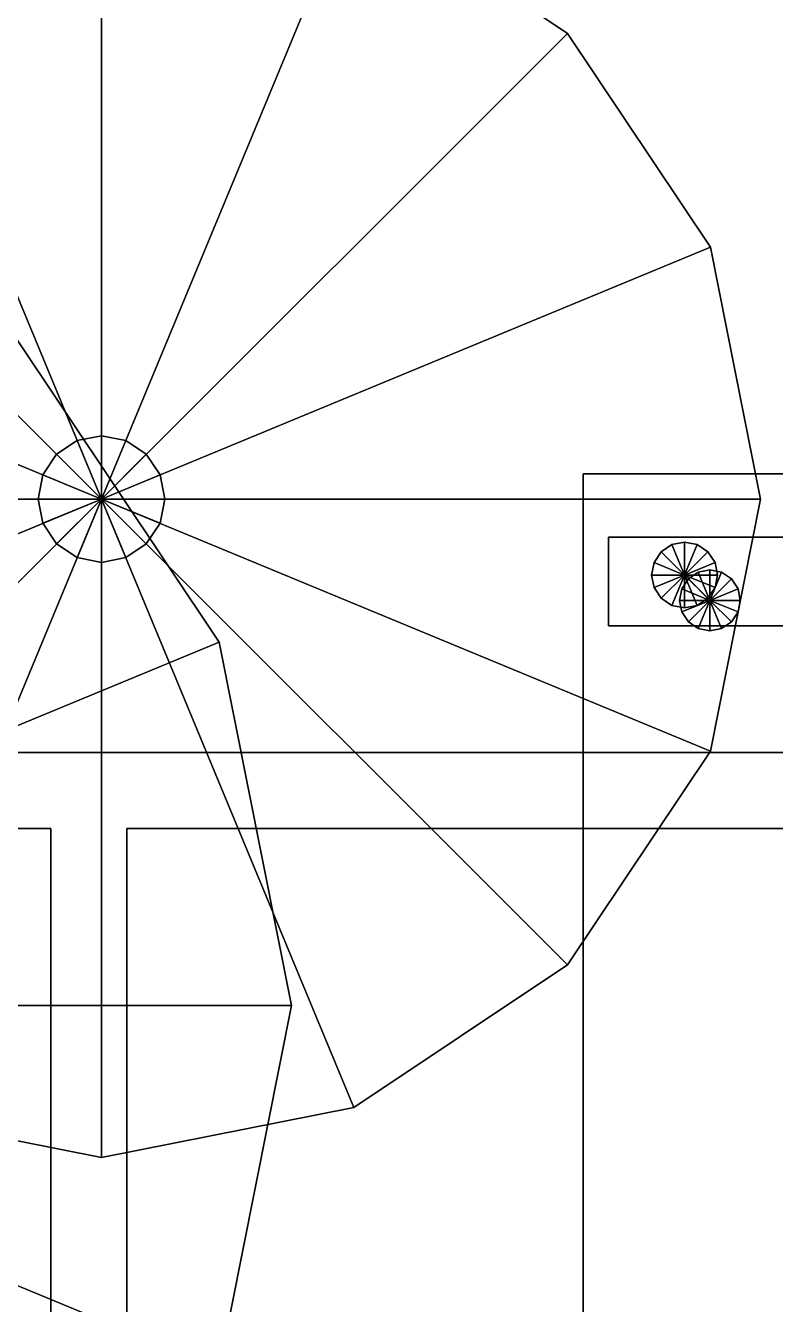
# Model space of a CAD drawing. Header units: millimetres. Extents: x -8000 to 18500, y -500 to 32500.
# Drawn here: x 3170 to 3466, y 1232 to 1737 of the extents above; entities that cross this region are included whole.
import ezdxf

# ---------------------------------------------------------------- set-up
doc = ezdxf.new("R2010")
doc.units = ezdxf.units.MM
for name, color, linetype in [('3D-FINISH', 7, 'Continuous'), ('3D-FURNITURE', 7, 'Continuous'), ('3D-ROOF', 7, 'Continuous'), ('3D-SLABS', 7, 'Continuous')]:
    doc.layers.add(name, color=color, linetype=linetype)

msp = doc.modelspace()

# ---------------------------------------------------------------- linework, layer by layer
at = {"layer": '3D-FINISH', "color": 7}
for points in [[(200, 200, 590), (200, 9800, 590), (9800, 9800, 590), (9800, 200, 590)], [(200, 200, 600), (9800, 200, 600), (9800, 9800, 600), (200, 9800, 600)], [(200, 200, 3990), (200, 9800, 3990), (9800, 9800, 3990), (9800, 200, 3990)], [(200, 200, 4000), (9800, 200, 4000), (9800, 9800, 4000), (200, 9800, 4000)]]:
    msp.add_3dface(points, dxfattribs=at)
at = {"layer": '3D-FURNITURE', "color": 7}
for points in [[(3200, 1550, 4430), (3200, 1810, 4430), (3100.5, 1790.21, 4430), (3200, 1550, 4430)], [(3200, 1550, 4400), (3100.5, 1790.21, 4400), (3200, 1810, 4400), (3200, 1550, 4400)], [(3200, 1550, 4430), (3299.5, 1790.21, 4430), (3200, 1810, 4430), (3200, 1550, 4430)], [(3200, 1550, 4400), (3200, 1810, 4400), (3299.5, 1790.21, 4400), (3200, 1550, 4400)], [(3200, 1550, 4430), (3100.5, 1790.21, 4430), (3016.15, 1733.85, 4430), (3200, 1550, 4430)], [(3200, 1550, 4400), (3016.15, 1733.85, 4400), (3100.5, 1790.21, 4400), (3200, 1550, 4400)], [(3200, 1550, 4430), (3383.85, 1733.85, 4430), (3299.5, 1790.21, 4430), (3200, 1550, 4430)], [(3200, 1550, 4400), (3299.5, 1790.21, 4400), (3383.85, 1733.85, 4400), (3200, 1550, 4400)], [(3383.85, 1733.85, 4400), (3299.5, 1790.21, 4400), (3299.5, 1790.21, 4430), (3383.85, 1733.85, 4430)], [(3200, 1550, 4430), (3016.15, 1733.85, 4430), (2959.79, 1649.5, 4430), (3200, 1550, 4430)], [(3200, 1550, 4400), (2959.79, 1649.5, 4400), (3016.15, 1733.85, 4400), (3200, 1550, 4400)], [(3200, 1550, 4430), (3440.21, 1649.5, 4430), (3383.85, 1733.85, 4430), (3200, 1550, 4430)], [(3200, 1550, 4400), (3383.85, 1733.85, 4400), (3440.21, 1649.5, 4400), (3200, 1550, 4400)], [(3440.21, 1649.5, 4400), (3383.85, 1733.85, 4400), (3383.85, 1733.85, 4430), (3440.21, 1649.5, 4430)], [(3200, 1550, 4430), (2959.79, 1649.5, 4430), (2940, 1550, 4430), (3200, 1550, 4430)], [(3200, 1550, 4400), (2940, 1550, 4400), (2959.79, 1649.5, 4400), (3200, 1550, 4400)], [(3200, 1550, 4430), (3460, 1550, 4430), (3440.21, 1649.5, 4430), (3200, 1550, 4430)], [(3200, 1550, 4400), (3440.21, 1649.5, 4400), (3460, 1550, 4400), (3200, 1550, 4400)], [(3460, 1550, 4400), (3440.21, 1649.5, 4400), (3440.21, 1649.5, 4430), (3460, 1550, 4430)], [(2900, 1350, 1330), (3246.45, 1493.51, 1330), (3165.17, 1615.17, 1330), (2900, 1350, 1330)], [(2900, 1350, 1298), (3165.17, 1615.17, 1298), (3246.45, 1493.51, 1298), (2900, 1350, 1298)], [(3246.45, 1493.51, 1298), (3165.17, 1615.17, 1298), (3165.17, 1615.17, 1330), (3246.45, 1493.51, 1330)], [(3190.43, 1573.1, 4000), (3182.32, 1567.68, 4000), (3182.32, 1567.68, 4400), (3190.43, 1573.1, 4400)], [(3200, 1550, 4400), (3190.43, 1573.1, 4400), (3182.32, 1567.68, 4400), (3200, 1550, 4400)], [(3200, 1550, 4000), (3182.32, 1567.68, 4000), (3190.43, 1573.1, 4000), (3200, 1550, 4000)], [(3200, 1575, 4000), (3190.43, 1573.1, 4000), (3190.43, 1573.1, 4400), (3200, 1575, 4400)], [(3200, 1550, 4400), (3200, 1575, 4400), (3190.43, 1573.1, 4400), (3200, 1550, 4400)], [(3200, 1550, 4000), (3190.43, 1573.1, 4000), (3200, 1575, 4000), (3200, 1550, 4000)], [(3209.57, 1573.1, 4000), (3200, 1575, 4000), (3200, 1575, 4400), (3209.57, 1573.1, 4400)], [(3200, 1550, 4400), (3209.57, 1573.1, 4400), (3200, 1575, 4400), (3200, 1550, 4400)], [(3200, 1550, 4000), (3200, 1575, 4000), (3209.57, 1573.1, 4000), (3200, 1550, 4000)], [(3200, 1550, 4400), (3217.68, 1567.68, 4400), (3209.57, 1573.1, 4400), (3200, 1550, 4400)], [(3200, 1550, 4000), (3209.57, 1573.1, 4000), (3217.68, 1567.68, 4000), (3200, 1550, 4000)], [(3217.68, 1567.68, 4000), (3209.57, 1573.1, 4000), (3209.57, 1573.1, 4400), (3217.68, 1567.68, 4400)], [(3182.32, 1567.68, 4000), (3176.9, 1559.57, 4000), (3176.9, 1559.57, 4400), (3182.32, 1567.68, 4400)], [(3200, 1550, 4400), (3182.32, 1567.68, 4400), (3176.9, 1559.57, 4400), (3200, 1550, 4400)], [(3200, 1550, 4000), (3176.9, 1559.57, 4000), (3182.32, 1567.68, 4000), (3200, 1550, 4000)], [(3200, 1550, 4400), (3223.1, 1559.57, 4400), (3217.68, 1567.68, 4400), (3200, 1550, 4400)], [(3200, 1550, 4000), (3217.68, 1567.68, 4000), (3223.1, 1559.57, 4000), (3200, 1550, 4000)], [(3223.1, 1559.57, 4000), (3217.68, 1567.68, 4000), (3217.68, 1567.68, 4400), (3223.1, 1559.57, 4400)], [(3176.9, 1559.57, 4000), (3175, 1550, 4000), (3175, 1550, 4400), (3176.9, 1559.57, 4400)], [(3200, 1550, 4400), (3176.9, 1559.57, 4400), (3175, 1550, 4400), (3200, 1550, 4400)], [(3200, 1550, 4000), (3175, 1550, 4000), (3176.9, 1559.57, 4000), (3200, 1550, 4000)], [(3200, 1550, 4400), (3225, 1550, 4400), (3223.1, 1559.57, 4400), (3200, 1550, 4400)], [(3200, 1550, 4000), (3223.1, 1559.57, 4000), (3225, 1550, 4000), (3200, 1550, 4000)], [(3225, 1550, 4000), (3223.1, 1559.57, 4000), (3223.1, 1559.57, 4400), (3225, 1550, 4400)], [(3390, 1140, 1010), (3390, 1560, 1010), (3810, 1560, 1010), (3810, 1140, 1010)], [(3390, 1560, 1010), (3390, 1560, 1050), (3810, 1560, 1050), (3810, 1560, 1010)], [(3390, 1140, 1010), (3390, 1140, 1050), (3390, 1560, 1050), (3390, 1560, 1010)], [(3390, 1140, 1050), (3810, 1140, 1050), (3810, 1560, 1050), (3390, 1560, 1050)], [(3200, 1550, 4430), (2940, 1550, 4430), (2959.79, 1450.5, 4430), (3200, 1550, 4430)], [(3200, 1550, 4400), (2959.79, 1450.5, 4400), (2940, 1550, 4400), (3200, 1550, 4400)], [(3200, 1550, 4430), (2959.79, 1450.5, 4430), (3016.15, 1366.15, 4430), (3200, 1550, 4430)], [(3200, 1550, 4400), (3016.15, 1366.15, 4400), (2959.79, 1450.5, 4400), (3200, 1550, 4400)], [(3200, 1550, 4430), (3016.15, 1366.15, 4430), (3100.5, 1309.79, 4430), (3200, 1550, 4430)], [(3200, 1550, 4400), (3100.5, 1309.79, 4400), (3016.15, 1366.15, 4400), (3200, 1550, 4400)], [(3200, 1550, 4430), (3100.5, 1309.79, 4430), (3200, 1290, 4430), (3200, 1550, 4430)], [(3200, 1550, 4400), (3200, 1290, 4400), (3100.5, 1309.79, 4400), (3200, 1550, 4400)], [(3175, 1550, 4000), (3176.9, 1540.43, 4000), (3176.9, 1540.43, 4400), (3175, 1550, 4400)], [(3200, 1550, 4400), (3175, 1550, 4400), (3176.9, 1540.43, 4400), (3200, 1550, 4400)], [(3200, 1550, 4000), (3176.9, 1540.43, 4000), (3175, 1550, 4000), (3200, 1550, 4000)], [(3200, 1550, 4400), (3176.9, 1540.43, 4400), (3182.32, 1532.32, 4400), (3200, 1550, 4400)], [(3200, 1550, 4000), (3182.32, 1532.32, 4000), (3176.9, 1540.43, 4000), (3200, 1550, 4000)], [(3200, 1550, 4400), (3182.32, 1532.32, 4400), (3190.43, 1526.9, 4400), (3200, 1550, 4400)], [(3200, 1550, 4000), (3190.43, 1526.9, 4000), (3182.32, 1532.32, 4000), (3200, 1550, 4000)], [(3200, 1550, 4400), (3190.43, 1526.9, 4400), (3200, 1525, 4400), (3200, 1550, 4400)], [(3200, 1550, 4000), (3200, 1525, 4000), (3190.43, 1526.9, 4000), (3200, 1550, 4000)], [(3200, 1550, 4430), (3200, 1290, 4430), (3299.5, 1309.79, 4430), (3200, 1550, 4430)], [(3200, 1550, 4400), (3299.5, 1309.79, 4400), (3200, 1290, 4400), (3200, 1550, 4400)], [(3200, 1550, 4430), (3299.5, 1309.79, 4430), (3383.85, 1366.15, 4430), (3200, 1550, 4430)], [(3200, 1550, 4400), (3383.85, 1366.15, 4400), (3299.5, 1309.79, 4400), (3200, 1550, 4400)], [(3200, 1550, 4430), (3383.85, 1366.15, 4430), (3440.21, 1450.5, 4430), (3200, 1550, 4430)], [(3200, 1550, 4400), (3440.21, 1450.5, 4400), (3383.85, 1366.15, 4400), (3200, 1550, 4400)], [(3200, 1550, 4430), (3440.21, 1450.5, 4430), (3460, 1550, 4430), (3200, 1550, 4430)], [(3200, 1550, 4400), (3460, 1550, 4400), (3440.21, 1450.5, 4400), (3200, 1550, 4400)], [(3200, 1550, 4400), (3200, 1525, 4400), (3209.57, 1526.9, 4400), (3200, 1550, 4400)], [(3200, 1550, 4000), (3209.57, 1526.9, 4000), (3200, 1525, 4000), (3200, 1550, 4000)], [(3200, 1550, 4400), (3209.57, 1526.9, 4400), (3217.68, 1532.32, 4400), (3200, 1550, 4400)], [(3200, 1550, 4000), (3217.68, 1532.32, 4000), (3209.57, 1526.9, 4000), (3200, 1550, 4000)], [(3200, 1550, 4400), (3217.68, 1532.32, 4400), (3223.1, 1540.43, 4400), (3200, 1550, 4400)], [(3200, 1550, 4000), (3223.1, 1540.43, 4000), (3217.68, 1532.32, 4000), (3200, 1550, 4000)], [(3200, 1550, 4400), (3223.1, 1540.43, 4400), (3225, 1550, 4400), (3200, 1550, 4400)], [(3200, 1550, 4000), (3225, 1550, 4000), (3223.1, 1540.43, 4000), (3200, 1550, 4000)], [(3223.1, 1540.43, 4000), (3225, 1550, 4000), (3225, 1550, 4400), (3223.1, 1540.43, 4400)], [(3440.21, 1450.5, 4400), (3460, 1550, 4400), (3460, 1550, 4430), (3440.21, 1450.5, 4430)], [(3176.9, 1540.43, 4000), (3182.32, 1532.32, 4000), (3182.32, 1532.32, 4400), (3176.9, 1540.43, 4400)], [(3217.68, 1532.32, 4000), (3223.1, 1540.43, 4000), (3223.1, 1540.43, 4400), (3217.68, 1532.32, 4400)], [(3400, 1500, 1300), (3400, 1535, 1300), (3800, 1535, 1300), (3800, 1500, 1300)], [(3400, 1535, 1300), (3400, 1535, 1390), (3800, 1535, 1390), (3800, 1535, 1300)], [(3400, 1500, 1300), (3400, 1500, 1390), (3400, 1535, 1390), (3400, 1535, 1300)], [(3400, 1500, 1390), (3800, 1500, 1390), (3800, 1535, 1390), (3400, 1535, 1390)], [(3182.32, 1532.32, 4000), (3190.43, 1526.9, 4000), (3190.43, 1526.9, 4400), (3182.32, 1532.32, 4400)], [(3209.57, 1526.9, 4000), (3217.68, 1532.32, 4000), (3217.68, 1532.32, 4400), (3209.57, 1526.9, 4400)], [(3425.03, 1532.01, 600), (3420.81, 1529.19, 600), (3420.81, 1529.19, 1030), (3425.03, 1532.01, 1030)], [(3430, 1520, 1030), (3425.03, 1532.01, 1030), (3420.81, 1529.19, 1030), (3430, 1520, 1030)], [(3430, 1520, 600), (3420.81, 1529.19, 600), (3425.03, 1532.01, 600), (3430, 1520, 600)], [(3430, 1533, 600), (3425.03, 1532.01, 600), (3425.03, 1532.01, 1030), (3430, 1533, 1030)], [(3430, 1520, 1030), (3430, 1533, 1030), (3425.03, 1532.01, 1030), (3430, 1520, 1030)], [(3430, 1520, 600), (3425.03, 1532.01, 600), (3430, 1533, 600), (3430, 1520, 600)], [(3434.97, 1532.01, 600), (3430, 1533, 600), (3430, 1533, 1030), (3434.97, 1532.01, 1030)], [(3430, 1520, 1030), (3434.97, 1532.01, 1030), (3430, 1533, 1030), (3430, 1520, 1030)], [(3430, 1520, 600), (3430, 1533, 600), (3434.97, 1532.01, 600), (3430, 1520, 600)], [(3430, 1520, 1030), (3439.19, 1529.19, 1030), (3434.97, 1532.01, 1030), (3430, 1520, 1030)], [(3430, 1520, 600), (3434.97, 1532.01, 600), (3439.19, 1529.19, 600), (3430, 1520, 600)], [(3439.19, 1529.19, 600), (3434.97, 1532.01, 600), (3434.97, 1532.01, 1030), (3439.19, 1529.19, 1030)], [(3190.43, 1526.9, 4000), (3200, 1525, 4000), (3200, 1525, 4400), (3190.43, 1526.9, 4400)], [(3200, 1525, 4000), (3209.57, 1526.9, 4000), (3209.57, 1526.9, 4400), (3200, 1525, 4400)], [(3417.99, 1524.97, 600), (3417, 1520, 600), (3417, 1520, 1030), (3417.99, 1524.97, 1030)], [(3430, 1520, 1030), (3417.99, 1524.97, 1030), (3417, 1520, 1030), (3430, 1520, 1030)], [(3430, 1520, 600), (3417, 1520, 600), (3417.99, 1524.97, 600), (3430, 1520, 600)], [(3420.81, 1529.19, 600), (3417.99, 1524.97, 600), (3417.99, 1524.97, 1030), (3420.81, 1529.19, 1030)], [(3430, 1520, 1030), (3420.81, 1529.19, 1030), (3417.99, 1524.97, 1030), (3430, 1520, 1030)], [(3430, 1520, 600), (3417.99, 1524.97, 600), (3420.81, 1529.19, 600), (3430, 1520, 600)], [(3430, 1520, 1030), (3442.01, 1524.97, 1030), (3439.19, 1529.19, 1030), (3430, 1520, 1030)], [(3430, 1520, 600), (3439.19, 1529.19, 600), (3442.01, 1524.97, 600), (3430, 1520, 600)], [(3430, 1520, 1030), (3443, 1520, 1030), (3442.01, 1524.97, 1030), (3430, 1520, 1030)], [(3430, 1520, 600), (3442.01, 1524.97, 600), (3443, 1520, 600), (3430, 1520, 600)], [(3442.01, 1524.97, 600), (3439.19, 1529.19, 600), (3439.19, 1529.19, 1030), (3442.01, 1524.97, 1030)], [(3443, 1520, 600), (3442.01, 1524.97, 600), (3442.01, 1524.97, 1030), (3443, 1520, 1030)], [(3417, 1520, 600), (3417.99, 1515.03, 600), (3417.99, 1515.03, 1030), (3417, 1520, 1030)], [(3430, 1520, 1030), (3417, 1520, 1030), (3417.99, 1515.03, 1030), (3430, 1520, 1030)], [(3430, 1520, 600), (3417.99, 1515.03, 600), (3417, 1520, 600), (3430, 1520, 600)], [(3430, 1520, 1030), (3417.99, 1515.03, 1030), (3420.81, 1510.81, 1030), (3430, 1520, 1030)], [(3430, 1520, 600), (3420.81, 1510.81, 600), (3417.99, 1515.03, 600), (3430, 1520, 600)], [(3430, 1520, 1030), (3420.81, 1510.81, 1030), (3425.03, 1507.99, 1030), (3430, 1520, 1030)], [(3430, 1520, 600), (3425.03, 1507.99, 600), (3420.81, 1510.81, 600), (3430, 1520, 600)], [(3430, 1520, 1030), (3425.03, 1507.99, 1030), (3430, 1507, 1030), (3430, 1520, 1030)], [(3430, 1520, 600), (3430, 1507, 600), (3425.03, 1507.99, 600), (3430, 1520, 600)], [(3430, 1520, 1030), (3430, 1507, 1030), (3434.97, 1507.99, 1030), (3430, 1520, 1030)], [(3430, 1520, 600), (3434.97, 1507.99, 600), (3430, 1507, 600), (3430, 1520, 600)], [(3430, 1520, 1030), (3434.97, 1507.99, 1030), (3439.19, 1510.81, 1030), (3430, 1520, 1030)], [(3430, 1520, 600), (3439.19, 1510.81, 600), (3434.97, 1507.99, 600), (3430, 1520, 600)], [(3430, 1520, 1030), (3439.19, 1510.81, 1030), (3442.01, 1515.03, 1030), (3430, 1520, 1030)], [(3430, 1520, 600), (3442.01, 1515.03, 600), (3439.19, 1510.81, 600), (3430, 1520, 600)], [(3430, 1520, 1030), (3442.01, 1515.03, 1030), (3443, 1520, 1030), (3430, 1520, 1030)], [(3430, 1520, 600), (3443, 1520, 600), (3442.01, 1515.03, 600), (3430, 1520, 600)], [(3435.41, 1521.09, 1030), (3431.51, 1518.49, 1030), (3431.51, 1518.49, 1380), (3435.41, 1521.09, 1380)], [(3440, 1510, 1380), (3435.41, 1521.09, 1380), (3431.51, 1518.49, 1380), (3440, 1510, 1380)], [(3440, 1510, 1030), (3431.51, 1518.49, 1030), (3435.41, 1521.09, 1030), (3440, 1510, 1030)], [(3440, 1522, 1030), (3435.41, 1521.09, 1030), (3435.41, 1521.09, 1380), (3440, 1522, 1380)], [(3440, 1510, 1380), (3440, 1522, 1380), (3435.41, 1521.09, 1380), (3440, 1510, 1380)], [(3440, 1510, 1030), (3435.41, 1521.09, 1030), (3440, 1522, 1030), (3440, 1510, 1030)], [(3444.59, 1521.09, 1030), (3440, 1522, 1030), (3440, 1522, 1380), (3444.59, 1521.09, 1380)], [(3440, 1510, 1380), (3444.59, 1521.09, 1380), (3440, 1522, 1380), (3440, 1510, 1380)], [(3440, 1510, 1030), (3440, 1522, 1030), (3444.59, 1521.09, 1030), (3440, 1510, 1030)], [(3440, 1510, 1380), (3448.49, 1518.49, 1380), (3444.59, 1521.09, 1380), (3440, 1510, 1380)], [(3440, 1510, 1030), (3444.59, 1521.09, 1030), (3448.49, 1518.49, 1030), (3440, 1510, 1030)], [(3442.01, 1515.03, 600), (3443, 1520, 600), (3443, 1520, 1030), (3442.01, 1515.03, 1030)], [(3448.49, 1518.49, 1030), (3444.59, 1521.09, 1030), (3444.59, 1521.09, 1380), (3448.49, 1518.49, 1380)], [(3417.99, 1515.03, 600), (3420.81, 1510.81, 600), (3420.81, 1510.81, 1030), (3417.99, 1515.03, 1030)], [(3431.51, 1518.49, 1030), (3428.91, 1514.59, 1030), (3428.91, 1514.59, 1380), (3431.51, 1518.49, 1380)], [(3440, 1510, 1380), (3431.51, 1518.49, 1380), (3428.91, 1514.59, 1380), (3440, 1510, 1380)], [(3440, 1510, 1030), (3428.91, 1514.59, 1030), (3431.51, 1518.49, 1030), (3440, 1510, 1030)], [(3439.19, 1510.81, 600), (3442.01, 1515.03, 600), (3442.01, 1515.03, 1030), (3439.19, 1510.81, 1030)], [(3440, 1510, 1380), (3451.09, 1514.59, 1380), (3448.49, 1518.49, 1380), (3440, 1510, 1380)], [(3440, 1510, 1030), (3448.49, 1518.49, 1030), (3451.09, 1514.59, 1030), (3440, 1510, 1030)], [(3451.09, 1514.59, 1030), (3448.49, 1518.49, 1030), (3448.49, 1518.49, 1380), (3451.09, 1514.59, 1380)], [(3420.81, 1510.81, 600), (3425.03, 1507.99, 600), (3425.03, 1507.99, 1030), (3420.81, 1510.81, 1030)], [(3428.91, 1514.59, 1030), (3428, 1510, 1030), (3428, 1510, 1380), (3428.91, 1514.59, 1380)], [(3440, 1510, 1380), (3428.91, 1514.59, 1380), (3428, 1510, 1380), (3440, 1510, 1380)], [(3440, 1510, 1030), (3428, 1510, 1030), (3428.91, 1514.59, 1030), (3440, 1510, 1030)], [(3428, 1510, 1030), (3428.91, 1505.41, 1030), (3428.91, 1505.41, 1380), (3428, 1510, 1380)], [(3440, 1510, 1380), (3428, 1510, 1380), (3428.91, 1505.41, 1380), (3440, 1510, 1380)], [(3440, 1510, 1030), (3428.91, 1505.41, 1030), (3428, 1510, 1030), (3440, 1510, 1030)], [(3440, 1510, 1380), (3428.91, 1505.41, 1380), (3431.51, 1501.51, 1380), (3440, 1510, 1380)], [(3440, 1510, 1030), (3431.51, 1501.51, 1030), (3428.91, 1505.41, 1030), (3440, 1510, 1030)], [(3440, 1510, 1380), (3431.51, 1501.51, 1380), (3435.41, 1498.91, 1380), (3440, 1510, 1380)], [(3440, 1510, 1030), (3435.41, 1498.91, 1030), (3431.51, 1501.51, 1030), (3440, 1510, 1030)], [(3434.97, 1507.99, 600), (3439.19, 1510.81, 600), (3439.19, 1510.81, 1030), (3434.97, 1507.99, 1030)], [(3440, 1510, 1380), (3435.41, 1498.91, 1380), (3440, 1498, 1380), (3440, 1510, 1380)], [(3440, 1510, 1030), (3440, 1498, 1030), (3435.41, 1498.91, 1030), (3440, 1510, 1030)], [(3440, 1510, 1380), (3452, 1510, 1380), (3451.09, 1514.59, 1380), (3440, 1510, 1380)], [(3440, 1510, 1030), (3451.09, 1514.59, 1030), (3452, 1510, 1030), (3440, 1510, 1030)], [(3440, 1510, 1380), (3440, 1498, 1380), (3444.59, 1498.91, 1380), (3440, 1510, 1380)], [(3440, 1510, 1030), (3444.59, 1498.91, 1030), (3440, 1498, 1030), (3440, 1510, 1030)], [(3440, 1510, 1380), (3444.59, 1498.91, 1380), (3448.49, 1501.51, 1380), (3440, 1510, 1380)], [(3440, 1510, 1030), (3448.49, 1501.51, 1030), (3444.59, 1498.91, 1030), (3440, 1510, 1030)], [(3440, 1510, 1380), (3448.49, 1501.51, 1380), (3451.09, 1505.41, 1380), (3440, 1510, 1380)], [(3440, 1510, 1030), (3451.09, 1505.41, 1030), (3448.49, 1501.51, 1030), (3440, 1510, 1030)], [(3440, 1510, 1380), (3451.09, 1505.41, 1380), (3452, 1510, 1380), (3440, 1510, 1380)], [(3440, 1510, 1030), (3452, 1510, 1030), (3451.09, 1505.41, 1030), (3440, 1510, 1030)], [(3452, 1510, 1030), (3451.09, 1514.59, 1030), (3451.09, 1514.59, 1380), (3452, 1510, 1380)], [(3451.09, 1505.41, 1030), (3452, 1510, 1030), (3452, 1510, 1380), (3451.09, 1505.41, 1380)], [(3425.03, 1507.99, 600), (3430, 1507, 600), (3430, 1507, 1030), (3425.03, 1507.99, 1030)], [(3428.91, 1505.41, 1030), (3431.51, 1501.51, 1030), (3431.51, 1501.51, 1380), (3428.91, 1505.41, 1380)], [(3430, 1507, 600), (3434.97, 1507.99, 600), (3434.97, 1507.99, 1030), (3430, 1507, 1030)], [(3448.49, 1501.51, 1030), (3451.09, 1505.41, 1030), (3451.09, 1505.41, 1380), (3448.49, 1501.51, 1380)], [(3400, 1500, 1300), (3800, 1500, 1300), (3800, 1500, 1390), (3400, 1500, 1390)], [(3431.51, 1501.51, 1030), (3435.41, 1498.91, 1030), (3435.41, 1498.91, 1380), (3431.51, 1501.51, 1380)], [(3444.59, 1498.91, 1030), (3448.49, 1501.51, 1030), (3448.49, 1501.51, 1380), (3444.59, 1498.91, 1380)], [(3435.41, 1498.91, 1030), (3440, 1498, 1030), (3440, 1498, 1380), (3435.41, 1498.91, 1380)], [(3440, 1498, 1030), (3444.59, 1498.91, 1030), (3444.59, 1498.91, 1380), (3440, 1498, 1380)], [(2900, 1350, 1330), (3275, 1350, 1330), (3246.45, 1493.51, 1330), (2900, 1350, 1330)], [(2900, 1350, 1298), (3246.45, 1493.51, 1298), (3275, 1350, 1298), (2900, 1350, 1298)], [(3275, 1350, 1298), (3246.45, 1493.51, 1298), (3246.45, 1493.51, 1330), (3275, 1350, 1330)], [(1600, 500, 4000), (1600, 1450, 4000), (4000, 1450, 4000), (4000, 500, 4000)], [(1600, 1450, 4000), (1600, 1450, 4080), (4000, 1450, 4080), (4000, 1450, 4000)], [(1600, 500, 4080), (4000, 500, 4080), (4000, 1450, 4080), (1600, 1450, 4080)], [(3383.85, 1366.15, 4400), (3440.21, 1450.5, 4400), (3440.21, 1450.5, 4430), (3383.85, 1366.15, 4430)], [(2420, 530, 4080), (2420, 1420, 4080), (3180, 1420, 4080), (3180, 530, 4080)], [(2420, 1420, 4080), (2420, 1420, 4420), (3180, 1420, 4420), (3180, 1420, 4080)], [(2420, 530, 4420), (3180, 530, 4420), (3180, 1420, 4420), (2420, 1420, 4420)], [(3180, 530, 4080), (3180, 1420, 4080), (3180, 1420, 4420), (3180, 530, 4420)], [(3210, 530, 4080), (3210, 1420, 4080), (3970, 1420, 4080), (3970, 530, 4080)], [(3210, 1420, 4080), (3210, 1420, 4420), (3970, 1420, 4420), (3970, 1420, 4080)], [(3210, 530, 4080), (3210, 530, 4420), (3210, 1420, 4420), (3210, 1420, 4080)], [(3210, 530, 4420), (3970, 530, 4420), (3970, 1420, 4420), (3210, 1420, 4420)], [(3299.5, 1309.79, 4400), (3383.85, 1366.15, 4400), (3383.85, 1366.15, 4430), (3299.5, 1309.79, 4430)], [(2900, 1350, 1330), (3165.17, 1084.83, 1330), (3246.45, 1206.49, 1330), (2900, 1350, 1330)], [(2900, 1350, 1298), (3246.45, 1206.49, 1298), (3165.17, 1084.83, 1298), (2900, 1350, 1298)], [(2900, 1350, 1330), (3246.45, 1206.49, 1330), (3275, 1350, 1330), (2900, 1350, 1330)], [(2900, 1350, 1298), (3275, 1350, 1298), (3246.45, 1206.49, 1298), (2900, 1350, 1298)], [(3246.45, 1206.49, 1298), (3275, 1350, 1298), (3275, 1350, 1330), (3246.45, 1206.49, 1330)], [(3100.5, 1309.79, 4400), (3200, 1290, 4400), (3200, 1290, 4430), (3100.5, 1309.79, 4430)], [(3200, 1290, 4400), (3299.5, 1309.79, 4400), (3299.5, 1309.79, 4430), (3200, 1290, 4430)]]:
    msp.add_3dface(points, dxfattribs=at)
at = {"layer": '3D-ROOF', "color": 7}
for points in [[(0, 0, 7000), (0, 10000, 7000), (10000, 10000, 7000), (10000, 0, 7000)], [(0, 0, 7200), (10000, 0, 7200), (10000, 10000, 7200), (0, 10000, 7200)]]:
    msp.add_3dface(points, dxfattribs=at)
at = {"layer": '3D-SLABS', "color": 7}
for points in [[(0, 0), (0, 10000), (10000, 10000), (10000, 0)], [(0, 0, 600), (10000, 0, 600), (10000, 10000, 600), (0, 10000, 600)], [(0, 0, 3800), (0, 4000, 3800), (10000, 4000, 3800), (10000, 0, 3800)], [(0, 0, 4000), (10000, 0, 4000), (10000, 4000, 4000), (0, 4000, 4000)]]:
    msp.add_3dface(points, dxfattribs=at)

doc.saveas('drawing.dxf')
